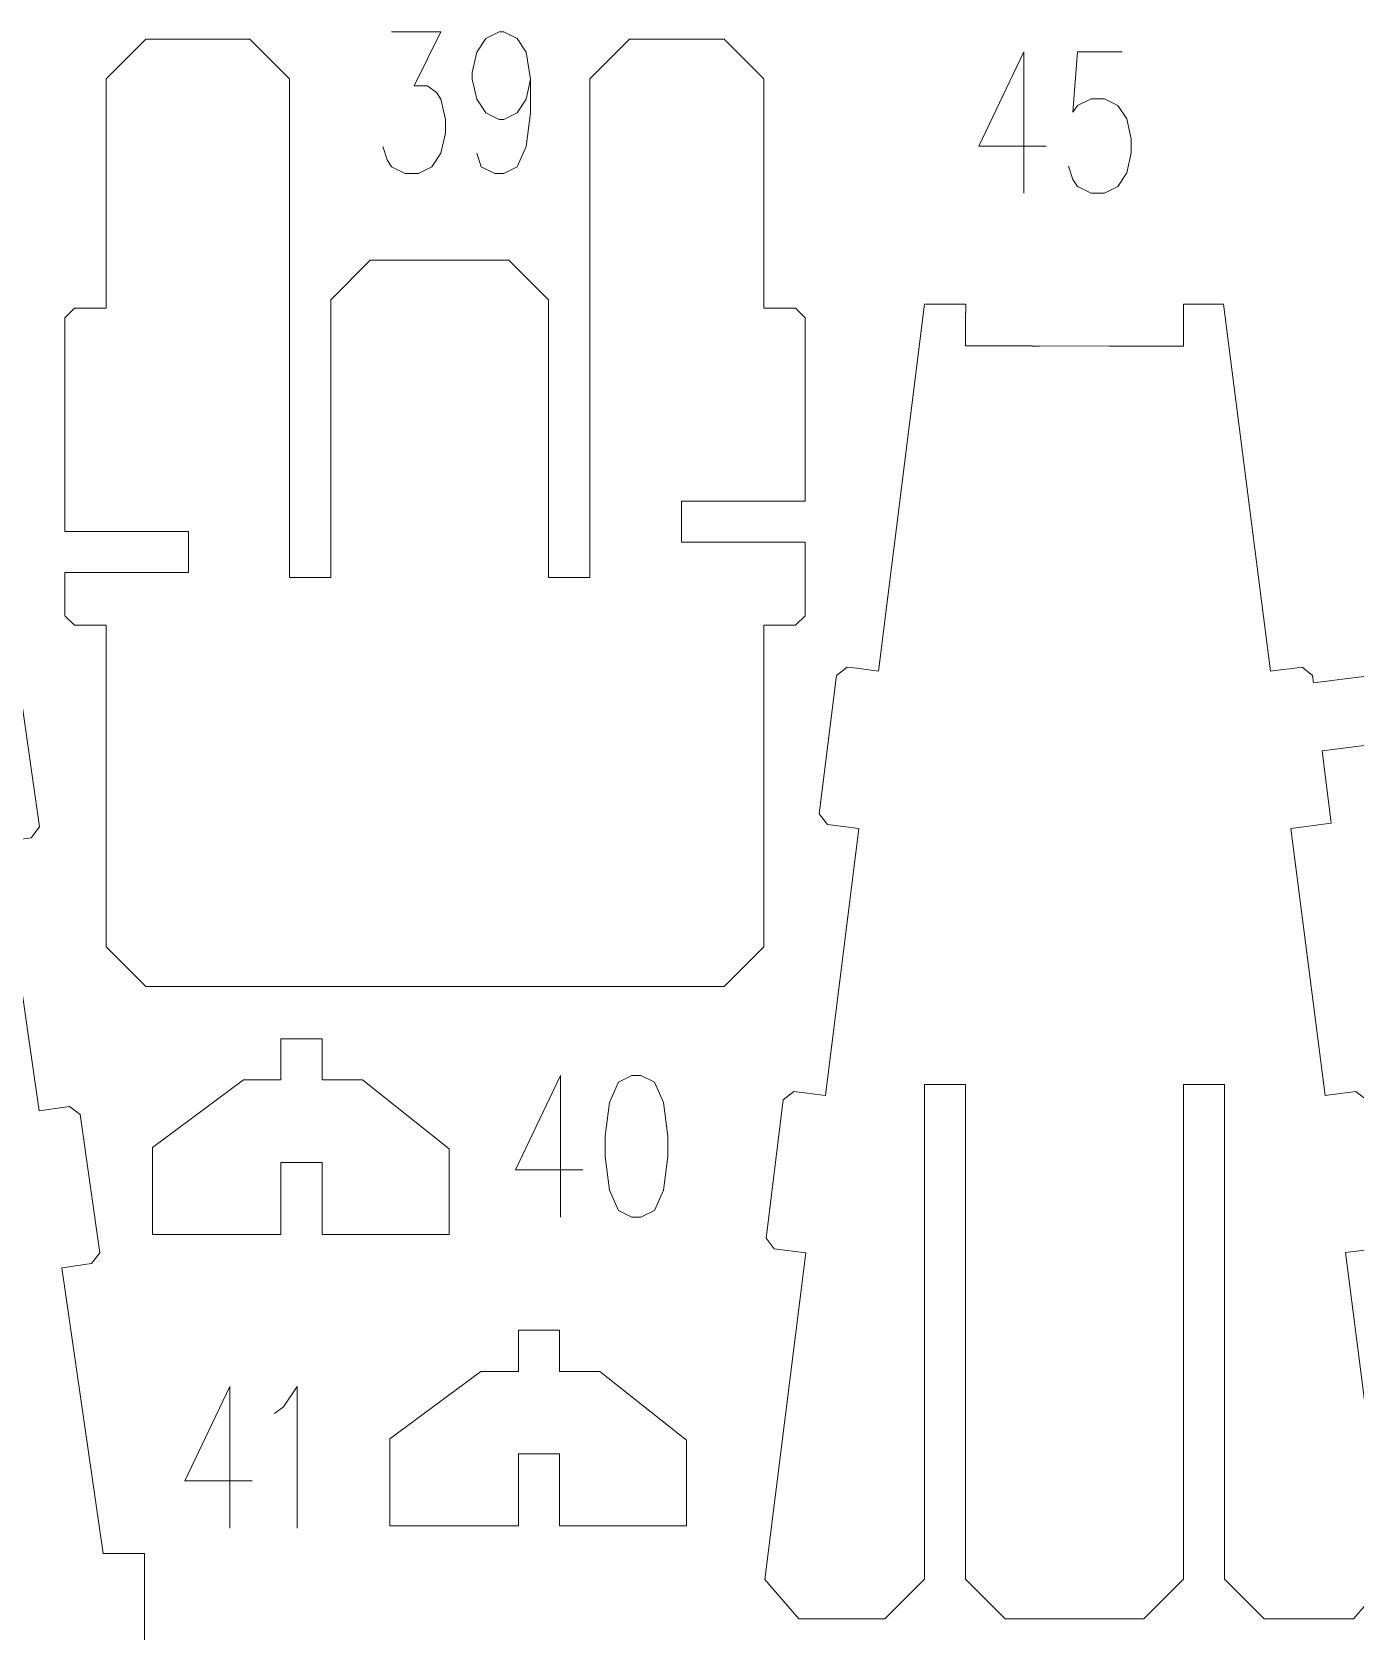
# Model space of a CAD drawing. Header units: millimetres. Extents: x -174 to 177, y -134 to 134.
# Drawn here: x -48.6 to 57.4, y 0.4 to 128.5 of the extents above; entities that cross this region are included whole.
import ezdxf

# ---------------------------------------------------------------- set-up
doc = ezdxf.new("R2010")
doc.units = ezdxf.units.MM
doc.header["$MEASUREMENT"] = 0
doc.layers.add('Layer 1', color=7, linetype='Continuous')

msp = doc.modelspace()

# ---------------------------------------------------------------- linework, layer by layer
at = {"layer": 'Layer 1', "color": 1, "lineweight": 9}
for points, knots in [([(-19.8087, 128.5431), (-19.8087, 128.5431), (-15.8549, 128.5431), (-15.8549, 128.5431), (-15.8549, 128.5431), (-15.8549, 128.5431), (-18.0096, 124.2216), (-18.0096, 124.2216), (-18.0096, 124.2216), (-18.0096, 124.2216), (-16.9323, 124.2216), (-16.9323, 124.2216), (-16.9323, 124.2216), (-16.9323, 124.2216), (-16.2105, 123.6875), (-16.2105, 123.6875), (-16.2105, 123.6875), (-16.2105, 123.6875), (-15.8549, 123.1533), (-15.8549, 123.1533), (-15.8549, 123.1533), (-15.8549, 123.1533), (-15.4994, 121.5348), (-15.4994, 121.5348), (-15.4994, 121.5348), (-15.4994, 121.5348), (-15.4994, 120.4504), (-15.4994, 120.4504), (-15.4994, 120.4504), (-15.4994, 120.4504), (-15.8549, 118.8319), (-15.8549, 118.8319), (-15.8549, 118.8319), (-15.8549, 118.8319), (-16.5767, 117.7474), (-16.5767, 117.7474), (-16.5767, 117.7474), (-16.5767, 117.7474), (-17.6541, 117.2133), (-17.6541, 117.2133), (-17.6541, 117.2133), (-17.6541, 117.2133), (-18.7314, 117.2133), (-18.7314, 117.2133), (-18.7314, 117.2133), (-18.7314, 117.2133), (-19.8087, 117.7474), (-19.8087, 117.7474), (-19.8087, 117.7474), (-19.8087, 117.7474), (-20.1642, 118.2977), (-20.1642, 118.2977), (-20.1642, 118.2977), (-20.1642, 118.2977), (-20.5197, 119.3659), (-20.5197, 119.3659)], [0, 0, 0, 0, 0.06666667, 0.06666667, 0.06666667, 0.06666667, 0.13333333, 0.13333333, 0.13333333, 0.13333333, 0.2, 0.2, 0.2, 0.2, 0.26666667, 0.26666667, 0.26666667, 0.26666667, 0.33333333, 0.33333333, 0.33333333, 0.33333333, 0.4, 0.4, 0.4, 0.4, 0.46666667, 0.46666667, 0.46666667, 0.46666667, 0.53333333, 0.53333333, 0.53333333, 0.53333333, 0.6, 0.6, 0.6, 0.6, 0.66666667, 0.66666667, 0.66666667, 0.66666667, 0.73333333, 0.73333333, 0.73333333, 0.73333333, 0.8, 0.8, 0.8, 0.8, 0.86666667, 0.86666667, 0.86666667, 0.86666667, 1, 1, 1, 1]), ([(-8.6692, 124.7718), (-8.6692, 124.7718), (-9.0355, 123.1533), (-9.0355, 123.1533), (-9.0355, 123.1533), (-9.0355, 123.1533), (-9.7465, 122.0689), (-9.7465, 122.0689), (-9.7465, 122.0689), (-9.7465, 122.0689), (-10.8238, 121.5348), (-10.8238, 121.5348), (-10.8238, 121.5348), (-10.8238, 121.5348), (-11.1901, 121.5348), (-11.1901, 121.5348), (-11.1901, 121.5348), (-11.1901, 121.5348), (-12.2674, 122.0689), (-12.2674, 122.0689), (-12.2674, 122.0689), (-12.2674, 122.0689), (-12.9785, 123.1533), (-12.9785, 123.1533), (-12.9785, 123.1533), (-12.9785, 123.1533), (-13.3448, 124.7718), (-13.3448, 124.7718), (-13.3448, 124.7718), (-13.3448, 124.7718), (-13.3448, 125.306), (-13.3448, 125.306), (-13.3448, 125.306), (-13.3448, 125.306), (-12.9785, 126.9245), (-12.9785, 126.9245), (-12.9785, 126.9245), (-12.9785, 126.9245), (-12.2674, 128.009), (-12.2674, 128.009), (-12.2674, 128.009), (-12.2674, 128.009), (-11.1901, 128.5431), (-11.1901, 128.5431), (-11.1901, 128.5431), (-11.1901, 128.5431), (-10.8238, 128.5431), (-10.8238, 128.5431), (-10.8238, 128.5431), (-10.8238, 128.5431), (-9.7465, 128.009), (-9.7465, 128.009), (-9.7465, 128.009), (-9.7465, 128.009), (-9.0355, 126.9245), (-9.0355, 126.9245), (-9.0355, 126.9245), (-9.0355, 126.9245), (-8.6692, 124.7718), (-8.6692, 124.7718), (-8.6692, 124.7718), (-8.6692, 124.7718), (-8.6692, 122.0689), (-8.6692, 122.0689), (-8.6692, 122.0689), (-8.6692, 122.0689), (-9.0355, 119.3659), (-9.0355, 119.3659), (-9.0355, 119.3659), (-9.0355, 119.3659), (-9.7465, 117.7474), (-9.7465, 117.7474), (-9.7465, 117.7474), (-9.7465, 117.7474), (-10.8238, 117.2133), (-10.8238, 117.2133), (-10.8238, 117.2133), (-10.8238, 117.2133), (-11.5456, 117.2133), (-11.5456, 117.2133), (-11.5456, 117.2133), (-11.5456, 117.2133), (-12.623, 117.7474), (-12.623, 117.7474), (-12.623, 117.7474), (-12.623, 117.7474), (-12.9785, 118.8319), (-12.9785, 118.8319)], [0, 0, 0, 0, 0.04347826, 0.04347826, 0.04347826, 0.04347826, 0.08695652, 0.08695652, 0.08695652, 0.08695652, 0.13043478, 0.13043478, 0.13043478, 0.13043478, 0.17391304, 0.17391304, 0.17391304, 0.17391304, 0.2173913, 0.2173913, 0.2173913, 0.2173913, 0.26086957, 0.26086957, 0.26086957, 0.26086957, 0.30434783, 0.30434783, 0.30434783, 0.30434783, 0.34782609, 0.34782609, 0.34782609, 0.34782609, 0.39130435, 0.39130435, 0.39130435, 0.39130435, 0.43478261, 0.43478261, 0.43478261, 0.43478261, 0.47826087, 0.47826087, 0.47826087, 0.47826087, 0.52173913, 0.52173913, 0.52173913, 0.52173913, 0.56521739, 0.56521739, 0.56521739, 0.56521739, 0.60869565, 0.60869565, 0.60869565, 0.60869565, 0.65217391, 0.65217391, 0.65217391, 0.65217391, 0.69565217, 0.69565217, 0.69565217, 0.69565217, 0.73913043, 0.73913043, 0.73913043, 0.73913043, 0.7826087, 0.7826087, 0.7826087, 0.7826087, 0.82608696, 0.82608696, 0.82608696, 0.82608696, 0.86956522, 0.86956522, 0.86956522, 0.86956522, 0.91304348, 0.91304348, 0.91304348, 0.91304348, 1, 1, 1, 1]), ([(30.8616, 126.9644), (30.8616, 126.9644), (27.2633, 119.4058), (27.2633, 119.4058), (27.2633, 119.4058), (27.2633, 119.4058), (32.6499, 119.4058), (32.6499, 119.4058)], [0, 0, 0, 0, 0.33333333, 0.33333333, 0.33333333, 0.33333333, 1, 1, 1, 1]), ([(38.7584, 126.9644), (38.7584, 126.9644), (35.1709, 126.9644), (35.1709, 126.9644), (35.1709, 126.9644), (35.1709, 126.9644), (34.8046, 122.1088), (34.8046, 122.1088), (34.8046, 122.1088), (34.8046, 122.1088), (35.1709, 122.6429), (35.1709, 122.6429), (35.1709, 122.6429), (35.1709, 122.6429), (36.2482, 123.1932), (36.2482, 123.1932), (36.2482, 123.1932), (36.2482, 123.1932), (37.3256, 123.1932), (37.3256, 123.1932), (37.3256, 123.1932), (37.3256, 123.1932), (38.4028, 122.6429), (38.4028, 122.6429), (38.4028, 122.6429), (38.4028, 122.6429), (39.1139, 121.5746), (39.1139, 121.5746), (39.1139, 121.5746), (39.1139, 121.5746), (39.4802, 119.9561), (39.4802, 119.9561), (39.4802, 119.9561), (39.4802, 119.9561), (39.4802, 118.8717), (39.4802, 118.8717), (39.4802, 118.8717), (39.4802, 118.8717), (39.1139, 117.2531), (39.1139, 117.2531), (39.1139, 117.2531), (39.1139, 117.2531), (38.4028, 116.1687), (38.4028, 116.1687), (38.4028, 116.1687), (38.4028, 116.1687), (37.3256, 115.6346), (37.3256, 115.6346), (37.3256, 115.6346), (37.3256, 115.6346), (36.2482, 115.6346), (36.2482, 115.6346), (36.2482, 115.6346), (36.2482, 115.6346), (35.1709, 116.1687), (35.1709, 116.1687), (35.1709, 116.1687), (35.1709, 116.1687), (34.8046, 116.719), (34.8046, 116.719), (34.8046, 116.719), (34.8046, 116.719), (34.4491, 117.7873), (34.4491, 117.7873)], [0, 0, 0, 0, 0.05882353, 0.05882353, 0.05882353, 0.05882353, 0.11764706, 0.11764706, 0.11764706, 0.11764706, 0.17647059, 0.17647059, 0.17647059, 0.17647059, 0.23529412, 0.23529412, 0.23529412, 0.23529412, 0.29411765, 0.29411765, 0.29411765, 0.29411765, 0.35294118, 0.35294118, 0.35294118, 0.35294118, 0.41176471, 0.41176471, 0.41176471, 0.41176471, 0.47058824, 0.47058824, 0.47058824, 0.47058824, 0.52941176, 0.52941176, 0.52941176, 0.52941176, 0.58823529, 0.58823529, 0.58823529, 0.58823529, 0.64705882, 0.64705882, 0.64705882, 0.64705882, 0.70588235, 0.70588235, 0.70588235, 0.70588235, 0.76470588, 0.76470588, 0.76470588, 0.76470588, 0.82352941, 0.82352941, 0.82352941, 0.82352941, 0.88235294, 0.88235294, 0.88235294, 0.88235294, 1, 1, 1, 1]), ([(-6.2877, 44.9346), (-6.2877, 44.9346), (-9.8751, 37.376), (-9.8751, 37.376), (-9.8751, 37.376), (-9.8751, 37.376), (-4.4885, 37.376), (-4.4885, 37.376)], [0, 0, 0, 0, 0.33333333, 0.33333333, 0.33333333, 0.33333333, 1, 1, 1, 1]), ([(-0.5455, 44.9346), (-0.5455, 44.9346), (-1.6228, 44.4005), (-1.6228, 44.4005), (-1.6228, 44.4005), (-1.6228, 44.4005), (-2.3339, 42.782), (-2.3339, 42.782), (-2.3339, 42.782), (-2.3339, 42.782), (-2.7002, 40.079), (-2.7002, 40.079), (-2.7002, 40.079), (-2.7002, 40.079), (-2.7002, 38.4605), (-2.7002, 38.4605), (-2.7002, 38.4605), (-2.7002, 38.4605), (-2.3339, 35.7575), (-2.3339, 35.7575), (-2.3339, 35.7575), (-2.3339, 35.7575), (-1.6228, 34.139), (-1.6228, 34.139), (-1.6228, 34.139), (-1.6228, 34.139), (-0.5455, 33.6049), (-0.5455, 33.6049), (-0.5455, 33.6049), (-0.5455, 33.6049), (0.1763, 33.6049), (0.1763, 33.6049), (0.1763, 33.6049), (0.1763, 33.6049), (1.2536, 34.139), (1.2536, 34.139), (1.2536, 34.139), (1.2536, 34.139), (1.9754, 35.7575), (1.9754, 35.7575), (1.9754, 35.7575), (1.9754, 35.7575), (2.3309, 38.4605), (2.3309, 38.4605), (2.3309, 38.4605), (2.3309, 38.4605), (2.3309, 40.079), (2.3309, 40.079), (2.3309, 40.079), (2.3309, 40.079), (1.9754, 42.782), (1.9754, 42.782), (1.9754, 42.782), (1.9754, 42.782), (1.2536, 44.4005), (1.2536, 44.4005), (1.2536, 44.4005), (1.2536, 44.4005), (0.1763, 44.9346), (0.1763, 44.9346), (0.1763, 44.9346), (0.1763, 44.9346), (-0.5455, 44.9346), (-0.5455, 44.9346)], [0, 0, 0, 0, 0.05882353, 0.05882353, 0.05882353, 0.05882353, 0.11764706, 0.11764706, 0.11764706, 0.11764706, 0.17647059, 0.17647059, 0.17647059, 0.17647059, 0.23529412, 0.23529412, 0.23529412, 0.23529412, 0.29411765, 0.29411765, 0.29411765, 0.29411765, 0.35294118, 0.35294118, 0.35294118, 0.35294118, 0.41176471, 0.41176471, 0.41176471, 0.41176471, 0.47058824, 0.47058824, 0.47058824, 0.47058824, 0.52941176, 0.52941176, 0.52941176, 0.52941176, 0.58823529, 0.58823529, 0.58823529, 0.58823529, 0.64705882, 0.64705882, 0.64705882, 0.64705882, 0.70588235, 0.70588235, 0.70588235, 0.70588235, 0.76470588, 0.76470588, 0.76470588, 0.76470588, 0.82352941, 0.82352941, 0.82352941, 0.82352941, 0.88235294, 0.88235294, 0.88235294, 0.88235294, 1, 1, 1, 1]), ([(-32.7779, 20.0166), (-32.7779, 20.0166), (-36.3762, 12.458), (-36.3762, 12.458), (-36.3762, 12.458), (-36.3762, 12.458), (-30.9896, 12.458), (-30.9896, 12.458)], [0, 0, 0, 0, 0.33333333, 0.33333333, 0.33333333, 0.33333333, 1, 1, 1, 1]), ([(-29.1904, 17.864), (-29.1904, 17.864), (-28.4686, 18.3981), (-28.4686, 18.3981), (-28.4686, 18.3981), (-28.4686, 18.3981), (-27.3913, 20.0166), (-27.3913, 20.0166), (-27.3913, 20.0166), (-27.3913, 20.0166), (-27.3913, 8.6869), (-27.3913, 8.6869)], [0, 0, 0, 0, 0.25, 0.25, 0.25, 0.25, 0.5, 0.5, 0.5, 0.5, 1, 1, 1, 1])]:
    msp.add_open_spline(points, degree=3, knots=knots, dxfattribs=at)
at = {"layer": 'Layer 1', "lineweight": 9}
for points, knots in [([(-34.6839, 127.9755), (-34.6839, 127.9755), (-39.5158, 127.9755), (-39.5158, 127.9755), (-39.5158, 127.9755), (-39.5158, 127.9755), (-42.6908, 124.8005), (-42.6908, 124.8005), (-42.6908, 124.8005), (-42.6908, 124.8005), (-42.6908, 106.414), (-42.6908, 106.414), (-42.6908, 106.414), (-42.6908, 106.414), (-45.2308, 106.414), (-45.2308, 106.414), (-45.2308, 106.414), (-45.2308, 106.414), (-45.9928, 105.652), (-45.9928, 105.652), (-45.9928, 105.652), (-45.9928, 105.652), (-45.9928, 88.5387), (-45.9928, 88.5387), (-45.9928, 88.5387), (-45.9928, 88.5387), (-44.1441, 88.5387), (-44.1441, 88.5387)], [0, 0, 0, 0, 0.125, 0.125, 0.125, 0.125, 0.25, 0.25, 0.25, 0.25, 0.375, 0.375, 0.375, 0.375, 0.5, 0.5, 0.5, 0.5, 0.625, 0.625, 0.625, 0.625, 0.75, 0.75, 0.75, 0.75, 1, 1, 1, 1]), ([(2.1935, 127.9755), (2.1935, 127.9755), (-0.7559, 127.9755), (-0.7559, 127.9755), (-0.7559, 127.9755), (-0.7559, 127.9755), (-3.9309, 124.8005), (-3.9309, 124.8005), (-3.9309, 124.8005), (-3.9309, 124.8005), (-3.9309, 84.8527), (-3.9309, 84.8527), (-3.9309, 84.8527), (-3.9309, 84.8527), (-7.2329, 84.8527), (-7.2329, 84.8527), (-7.2329, 84.8527), (-7.2329, 84.8527), (-7.2329, 107.085), (-7.2329, 107.085), (-7.2329, 107.085), (-7.2329, 107.085), (-10.4079, 110.26), (-10.4079, 110.26), (-10.4079, 110.26), (-10.4079, 110.26), (-21.5203, 110.26), (-21.5203, 110.26), (-21.5203, 110.26), (-21.5203, 110.26), (-24.6953, 107.085), (-24.6953, 107.085), (-24.6953, 107.085), (-24.6953, 107.085), (-24.6953, 84.8527), (-24.6953, 84.8527), (-24.6953, 84.8527), (-24.6953, 84.8527), (-27.9973, 84.8527), (-27.9973, 84.8527), (-27.9973, 84.8527), (-27.9973, 84.8527), (-27.9973, 124.8005), (-27.9973, 124.8005), (-27.9973, 124.8005), (-27.9973, 124.8005), (-31.1723, 127.9755), (-31.1723, 127.9755), (-31.1723, 127.9755), (-31.1723, 127.9755), (-34.1217, 127.9755), (-34.1217, 127.9755)], [0, 0, 0, 0, 0.07142857, 0.07142857, 0.07142857, 0.07142857, 0.14285714, 0.14285714, 0.14285714, 0.14285714, 0.21428571, 0.21428571, 0.21428571, 0.21428571, 0.28571429, 0.28571429, 0.28571429, 0.28571429, 0.35714286, 0.35714286, 0.35714286, 0.35714286, 0.42857143, 0.42857143, 0.42857143, 0.42857143, 0.5, 0.5, 0.5, 0.5, 0.57142857, 0.57142857, 0.57142857, 0.57142857, 0.64285714, 0.64285714, 0.64285714, 0.64285714, 0.71428571, 0.71428571, 0.71428571, 0.71428571, 0.78571429, 0.78571429, 0.78571429, 0.78571429, 0.85714286, 0.85714286, 0.85714286, 0.85714286, 1, 1, 1, 1]), ([(11.7622, 90.96), (11.7622, 90.96), (13.3298, 90.96), (13.3298, 90.96), (13.3298, 90.96), (13.3298, 90.96), (13.3298, 105.652), (13.3298, 105.652), (13.3298, 105.652), (13.3298, 105.652), (12.5678, 106.414), (12.5678, 106.414), (12.5678, 106.414), (12.5678, 106.414), (10.0278, 106.414), (10.0278, 106.414), (10.0278, 106.414), (10.0278, 106.414), (10.0278, 124.8005), (10.0278, 124.8005), (10.0278, 124.8005), (10.0278, 124.8005), (6.8528, 127.9755), (6.8528, 127.9755), (6.8528, 127.9755), (6.8528, 127.9755), (2.7557, 127.9755), (2.7557, 127.9755)], [0, 0, 0, 0, 0.125, 0.125, 0.125, 0.125, 0.25, 0.25, 0.25, 0.25, 0.375, 0.375, 0.375, 0.375, 0.5, 0.5, 0.5, 0.5, 0.625, 0.625, 0.625, 0.625, 0.75, 0.75, 0.75, 0.75, 1, 1, 1, 1]), ([(-50.7346, -10.4493), (-50.7346, -10.4493), (-33.7904, -10.4493), (-33.7904, -10.4493), (-33.7904, -10.4493), (-33.7904, -10.4493), (-33.0284, -9.6873), (-33.0284, -9.6873), (-33.0284, -9.6873), (-33.0284, -9.6873), (-33.0284, -2.8293), (-33.0284, -2.8293), (-33.0284, -2.8293), (-33.0284, -2.8293), (-33.7904, -2.0673), (-33.7904, -2.0673), (-33.7904, -2.0673), (-33.7904, -2.0673), (-39.6324, -2.0673), (-39.6324, -2.0673), (-39.6324, -2.0673), (-39.6324, -2.0673), (-39.6324, 6.6351), (-39.6324, 6.6351), (-39.6324, 6.6351), (-39.6324, 6.6351), (-42.9344, 6.6351), (-42.9344, 6.6351), (-42.9344, 6.6351), (-42.9344, 6.6351), (-46.2428, 29.5444), (-46.2428, 29.5444), (-46.2428, 29.5444), (-46.2428, 29.5444), (-43.8596, 29.8819), (-43.8596, 29.8819), (-43.8596, 29.8819), (-43.8596, 29.8819), (-43.212, 30.7432), (-43.212, 30.7432), (-43.212, 30.7432), (-43.212, 30.7432), (-44.779, 41.8088), (-44.779, 41.8088), (-44.779, 41.8088), (-44.779, 41.8088), (-45.6403, 42.4564), (-45.6403, 42.4564), (-45.6403, 42.4564), (-45.6403, 42.4564), (-48.058, 42.114), (-48.058, 42.114), (-48.058, 42.114), (-48.058, 42.114), (-51.1673, 63.6441), (-51.1673, 63.6441), (-51.1673, 63.6441), (-51.1673, 63.6441), (-48.6903, 63.9949), (-48.6903, 63.9949), (-48.6903, 63.9949), (-48.6903, 63.9949), (-48.0427, 64.8562), (-48.0427, 64.8562), (-48.0427, 64.8562), (-48.0427, 64.8562), (-49.6097, 75.9218), (-49.6097, 75.9218), (-49.6097, 75.9218), (-49.6097, 75.9218), (-50.471, 76.5694), (-50.471, 76.5694), (-50.471, 76.5694), (-50.471, 76.5694), (-52.9825, 76.2138), (-52.9825, 76.2138), (-52.9825, 76.2138), (-52.9825, 76.2138), (-57.4212, 106.9501), (-57.4212, 106.9501), (-57.4212, 106.9501), (-57.4212, 106.9501), (-60.7232, 106.9501), (-60.7232, 106.9501), (-60.7232, 106.9501), (-60.7232, 106.9501), (-60.7232, 103.6528), (-60.7232, 103.6528), (-60.7232, 103.6528), (-60.7232, 103.6528), (-66.069, 103.6528), (-66.069, 103.6528)], [0, 0, 0, 0, 0.04166667, 0.04166667, 0.04166667, 0.04166667, 0.08333333, 0.08333333, 0.08333333, 0.08333333, 0.125, 0.125, 0.125, 0.125, 0.16666667, 0.16666667, 0.16666667, 0.16666667, 0.20833333, 0.20833333, 0.20833333, 0.20833333, 0.25, 0.25, 0.25, 0.25, 0.29166667, 0.29166667, 0.29166667, 0.29166667, 0.33333333, 0.33333333, 0.33333333, 0.33333333, 0.375, 0.375, 0.375, 0.375, 0.41666667, 0.41666667, 0.41666667, 0.41666667, 0.45833333, 0.45833333, 0.45833333, 0.45833333, 0.5, 0.5, 0.5, 0.5, 0.54166667, 0.54166667, 0.54166667, 0.54166667, 0.58333333, 0.58333333, 0.58333333, 0.58333333, 0.625, 0.625, 0.625, 0.625, 0.66666667, 0.66666667, 0.66666667, 0.66666667, 0.70833333, 0.70833333, 0.70833333, 0.70833333, 0.75, 0.75, 0.75, 0.75, 0.79166667, 0.79166667, 0.79166667, 0.79166667, 0.83333333, 0.83333333, 0.83333333, 0.83333333, 0.875, 0.875, 0.875, 0.875, 0.91666667, 0.91666667, 0.91666667, 0.91666667, 1, 1, 1, 1]), ([(31.542, 103.3891), (31.542, 103.3891), (26.1962, 103.3994), (26.1962, 103.3994), (26.1962, 103.3994), (26.1962, 103.3994), (26.1962, 106.0783), (26.1962, 106.0783), (26.1962, 106.0783), (26.1962, 106.0783), (26.2043, 106.0783), (26.2043, 106.0783), (26.2043, 106.0783), (26.2043, 106.0783), (26.2043, 106.7389), (26.2043, 106.7389), (26.2043, 106.7389), (26.2043, 106.7389), (22.8942, 106.7389), (22.8942, 106.7389), (22.8942, 106.7389), (22.8942, 106.7389), (19.2141, 77.3455), (19.2141, 77.3455), (19.2141, 77.3455), (19.2141, 77.3455), (18.0358, 77.4931), (18.0358, 77.4931)], [0, 0, 0, 0, 0.125, 0.125, 0.125, 0.125, 0.25, 0.25, 0.25, 0.25, 0.375, 0.375, 0.375, 0.375, 0.5, 0.5, 0.5, 0.5, 0.625, 0.625, 0.625, 0.625, 0.75, 0.75, 0.75, 0.75, 1, 1, 1, 1]), ([(51.6243, 77.4617), (51.6243, 77.4617), (50.6445, 77.3389), (50.6445, 77.3389), (50.6445, 77.3389), (50.6445, 77.3389), (46.8593, 106.7389), (46.8593, 106.7389), (46.8593, 106.7389), (46.8593, 106.7389), (43.6586, 106.7389), (43.6586, 106.7389), (43.6586, 106.7389), (43.6586, 106.7389), (43.6586, 103.3656), (43.6586, 103.3656), (43.6586, 103.3656), (43.6586, 103.3656), (38.3128, 103.3759), (38.3128, 103.3759)], [0, 0, 0, 0, 0.16666667, 0.16666667, 0.16666667, 0.16666667, 0.33333333, 0.33333333, 0.33333333, 0.33333333, 0.5, 0.5, 0.5, 0.5, 0.66666667, 0.66666667, 0.66666667, 0.66666667, 1, 1, 1, 1]), ([(-12.9461, 52.0696), (-12.9461, 52.0696), (6.8528, 52.0696), (6.8528, 52.0696), (6.8528, 52.0696), (6.8528, 52.0696), (10.0278, 55.2446), (10.0278, 55.2446), (10.0278, 55.2446), (10.0278, 55.2446), (10.0278, 81.0141), (10.0278, 81.0141), (10.0278, 81.0141), (10.0278, 81.0141), (12.5678, 81.0141), (12.5678, 81.0141), (12.5678, 81.0141), (12.5678, 81.0141), (13.3298, 81.7761), (13.3298, 81.7761), (13.3298, 81.7761), (13.3298, 81.7761), (13.3298, 87.658), (13.3298, 87.658), (13.3298, 87.658), (13.3298, 87.658), (3.4238, 87.658), (3.4238, 87.658), (3.4238, 87.658), (3.4238, 87.658), (3.4238, 90.96), (3.4238, 90.96), (3.4238, 90.96), (3.4238, 90.96), (4.9914, 90.96), (4.9914, 90.96)], [0, 0, 0, 0, 0.1, 0.1, 0.1, 0.1, 0.2, 0.2, 0.2, 0.2, 0.3, 0.3, 0.3, 0.3, 0.4, 0.4, 0.4, 0.4, 0.5, 0.5, 0.5, 0.5, 0.6, 0.6, 0.6, 0.6, 0.7, 0.7, 0.7, 0.7, 0.8, 0.8, 0.8, 0.8, 1, 1, 1, 1]), ([(-37.3733, 88.5387), (-37.3733, 88.5387), (-36.0868, 88.5387), (-36.0868, 88.5387), (-36.0868, 88.5387), (-36.0868, 88.5387), (-36.0868, 85.2456), (-36.0868, 85.2456), (-36.0868, 85.2456), (-36.0868, 85.2456), (-45.9928, 85.2456), (-45.9928, 85.2456), (-45.9928, 85.2456), (-45.9928, 85.2456), (-45.9928, 81.7761), (-45.9928, 81.7761), (-45.9928, 81.7761), (-45.9928, 81.7761), (-45.2308, 81.0141), (-45.2308, 81.0141), (-45.2308, 81.0141), (-45.2308, 81.0141), (-42.6908, 81.0141), (-42.6908, 81.0141), (-42.6908, 81.0141), (-42.6908, 81.0141), (-42.6908, 55.2446), (-42.6908, 55.2446), (-42.6908, 55.2446), (-42.6908, 55.2446), (-39.5158, 52.0696), (-39.5158, 52.0696), (-39.5158, 52.0696), (-39.5158, 52.0696), (-19.7169, 52.0696), (-19.7169, 52.0696)], [0, 0, 0, 0, 0.1, 0.1, 0.1, 0.1, 0.2, 0.2, 0.2, 0.2, 0.3, 0.3, 0.3, 0.3, 0.4, 0.4, 0.4, 0.4, 0.5, 0.5, 0.5, 0.5, 0.6, 0.6, 0.6, 0.6, 0.7, 0.7, 0.7, 0.7, 0.8, 0.8, 0.8, 0.8, 1, 1, 1, 1]), ([(17.478, 77.563), (17.478, 77.563), (16.6967, 77.6609), (16.6967, 77.6609), (16.6967, 77.6609), (16.6967, 77.6609), (15.8459, 76.9995), (15.8459, 76.9995), (15.8459, 76.9995), (15.8459, 76.9995), (14.4567, 65.9101), (14.4567, 65.9101), (14.4567, 65.9101), (14.4567, 65.9101), (15.1181, 65.0593), (15.1181, 65.0593), (15.1181, 65.0593), (15.1181, 65.0593), (17.6363, 64.7439), (17.6363, 64.7439), (17.6363, 64.7439), (17.6363, 64.7439), (14.9566, 43.3412), (14.9566, 43.3412), (14.9566, 43.3412), (14.9566, 43.3412), (12.4371, 43.6568), (12.4371, 43.6568), (12.4371, 43.6568), (12.4371, 43.6568), (11.5863, 42.9954), (11.5863, 42.9954), (11.5863, 42.9954), (11.5863, 42.9954), (10.1972, 31.9061), (10.1972, 31.9061), (10.1972, 31.9061), (10.1972, 31.9061), (10.8586, 31.0553), (10.8586, 31.0553), (10.8586, 31.0553), (10.8586, 31.0553), (13.3789, 30.7396), (13.3789, 30.7396), (13.3789, 30.7396), (13.3789, 30.7396), (10.1009, 4.5582), (10.1009, 4.5582), (10.1009, 4.5582), (10.1009, 4.5582), (12.831, 1.4145), (12.831, 1.4145), (12.831, 1.4145), (12.831, 1.4145), (16.2751, 1.4145), (16.2751, 1.4145)], [0, 0, 0, 0, 0.06666667, 0.06666667, 0.06666667, 0.06666667, 0.13333333, 0.13333333, 0.13333333, 0.13333333, 0.2, 0.2, 0.2, 0.2, 0.26666667, 0.26666667, 0.26666667, 0.26666667, 0.33333333, 0.33333333, 0.33333333, 0.33333333, 0.4, 0.4, 0.4, 0.4, 0.46666667, 0.46666667, 0.46666667, 0.46666667, 0.53333333, 0.53333333, 0.53333333, 0.53333333, 0.6, 0.6, 0.6, 0.6, 0.66666667, 0.66666667, 0.66666667, 0.66666667, 0.73333333, 0.73333333, 0.73333333, 0.73333333, 0.8, 0.8, 0.8, 0.8, 0.86666667, 0.86666667, 0.86666667, 0.86666667, 1, 1, 1, 1]), ([(53.7147, 1.4145), (53.7147, 1.4145), (57.2938, 1.4145), (57.2938, 1.4145), (57.2938, 1.4145), (57.2938, 1.4145), (60.015, 4.5569), (60.015, 4.5569), (60.015, 4.5569), (60.015, 4.5569), (56.6422, 30.7534), (56.6422, 30.7534), (56.6422, 30.7534), (56.6422, 30.7534), (59.0524, 31.0553), (59.0524, 31.0553), (59.0524, 31.0553), (59.0524, 31.0553), (59.7138, 31.9061), (59.7138, 31.9061), (59.7138, 31.9061), (59.7138, 31.9061), (58.3247, 42.9954), (58.3247, 42.9954), (58.3247, 42.9954), (58.3247, 42.9954), (57.4739, 43.6568), (57.4739, 43.6568), (57.4739, 43.6568), (57.4739, 43.6568), (55.0205, 43.3495), (55.0205, 43.3495), (55.0205, 43.3495), (55.0205, 43.3495), (52.2662, 64.7428), (52.2662, 64.7428), (52.2662, 64.7428), (52.2662, 64.7428), (55.4964, 65.1475), (55.4964, 65.1475), (55.4964, 65.1475), (55.4964, 65.1475), (54.7683, 70.9598), (54.7683, 70.9598), (54.7683, 70.9598), (54.7683, 70.9598), (64.6687, 72.2), (64.6687, 72.2), (64.6687, 72.2), (64.6687, 72.2), (64.6687, 74.0557), (64.6687, 74.0557), (64.6687, 74.0557), (64.6687, 74.0557), (67.9889, 74.0557), (67.9889, 74.0557), (67.9889, 74.0557), (67.9889, 74.0557), (67.9889, 77.7314), (67.9889, 77.7314), (67.9889, 77.7314), (67.9889, 77.7314), (64.6687, 77.7314), (64.6687, 77.7314), (64.6687, 77.7314), (64.6687, 77.7314), (54.0861, 76.4058), (54.0861, 76.4058), (54.0861, 76.4058), (54.0861, 76.4058), (54.0126, 76.9929), (54.0126, 76.9929), (54.0126, 76.9929), (54.0126, 76.9929), (53.1618, 77.6543), (53.1618, 77.6543), (53.1618, 77.6543), (53.1618, 77.6543), (52.1821, 77.5316), (52.1821, 77.5316)], [0, 0, 0, 0, 0.04761905, 0.04761905, 0.04761905, 0.04761905, 0.0952381, 0.0952381, 0.0952381, 0.0952381, 0.14285714, 0.14285714, 0.14285714, 0.14285714, 0.19047619, 0.19047619, 0.19047619, 0.19047619, 0.23809524, 0.23809524, 0.23809524, 0.23809524, 0.28571429, 0.28571429, 0.28571429, 0.28571429, 0.33333333, 0.33333333, 0.33333333, 0.33333333, 0.38095238, 0.38095238, 0.38095238, 0.38095238, 0.42857143, 0.42857143, 0.42857143, 0.42857143, 0.47619048, 0.47619048, 0.47619048, 0.47619048, 0.52380952, 0.52380952, 0.52380952, 0.52380952, 0.57142857, 0.57142857, 0.57142857, 0.57142857, 0.61904762, 0.61904762, 0.61904762, 0.61904762, 0.66666667, 0.66666667, 0.66666667, 0.66666667, 0.71428571, 0.71428571, 0.71428571, 0.71428571, 0.76190476, 0.76190476, 0.76190476, 0.76190476, 0.80952381, 0.80952381, 0.80952381, 0.80952381, 0.85714286, 0.85714286, 0.85714286, 0.85714286, 0.9047619, 0.9047619, 0.9047619, 0.9047619, 1, 1, 1, 1]), ([(-25.3796, 46.5146), (-25.3796, 46.5146), (-25.3796, 47.8845), (-25.3796, 47.8845), (-25.3796, 47.8845), (-25.3796, 47.8845), (-28.6816, 47.8845), (-28.6816, 47.8845), (-28.6816, 47.8845), (-28.6816, 47.8845), (-28.6816, 44.5825), (-28.6816, 44.5825), (-28.6816, 44.5825), (-28.6816, 44.5825), (-31.6852, 44.5825), (-31.6852, 44.5825), (-31.6852, 44.5825), (-31.6852, 44.5825), (-38.9771, 39.1705), (-38.9771, 39.1705), (-38.9771, 39.1705), (-38.9771, 39.1705), (-38.9771, 32.2115), (-38.9771, 32.2115), (-38.9771, 32.2115), (-38.9771, 32.2115), (-28.6816, 32.2115), (-28.6816, 32.2115), (-28.6816, 32.2115), (-28.6816, 32.2115), (-28.6816, 35.6125), (-28.6816, 35.6125)], [0, 0, 0, 0, 0.11111111, 0.11111111, 0.11111111, 0.11111111, 0.22222222, 0.22222222, 0.22222222, 0.22222222, 0.33333333, 0.33333333, 0.33333333, 0.33333333, 0.44444444, 0.44444444, 0.44444444, 0.44444444, 0.55555556, 0.55555556, 0.55555556, 0.55555556, 0.66666667, 0.66666667, 0.66666667, 0.66666667, 0.77777778, 0.77777778, 0.77777778, 0.77777778, 1, 1, 1, 1]), ([(-28.6816, 36.1747), (-28.6816, 36.1747), (-28.6816, 37.9786), (-28.6816, 37.9786), (-28.6816, 37.9786), (-28.6816, 37.9786), (-25.3796, 37.9786), (-25.3796, 37.9786), (-25.3796, 37.9786), (-25.3796, 37.9786), (-25.3796, 32.2144), (-25.3796, 32.2144), (-25.3796, 32.2144), (-25.3796, 32.2144), (-15.1914, 32.2144), (-15.1914, 32.2144), (-15.1914, 32.2144), (-15.1914, 32.2144), (-15.1914, 39.0761), (-15.1914, 39.0761), (-15.1914, 39.0761), (-15.1914, 39.0761), (-22.1474, 44.5825), (-22.1474, 44.5825), (-22.1474, 44.5825), (-22.1474, 44.5825), (-25.3796, 44.5825), (-25.3796, 44.5825), (-25.3796, 44.5825), (-25.3796, 44.5825), (-25.3796, 45.9524), (-25.3796, 45.9524)], [0, 0, 0, 0, 0.11111111, 0.11111111, 0.11111111, 0.11111111, 0.22222222, 0.22222222, 0.22222222, 0.22222222, 0.33333333, 0.33333333, 0.33333333, 0.33333333, 0.44444444, 0.44444444, 0.44444444, 0.44444444, 0.55555556, 0.55555556, 0.55555556, 0.55555556, 0.66666667, 0.66666667, 0.66666667, 0.66666667, 0.77777778, 0.77777778, 0.77777778, 0.77777778, 1, 1, 1, 1]), ([(16.8373, 1.4145), (16.8373, 1.4145), (19.7192, 1.4145), (19.7192, 1.4145), (19.7192, 1.4145), (19.7192, 1.4145), (22.8942, 4.5895), (22.8942, 4.5895), (22.8942, 4.5895), (22.8942, 4.5895), (22.8942, 44.2177), (22.8942, 44.2177), (22.8942, 44.2177), (22.8942, 44.2177), (26.1962, 44.2177), (26.1962, 44.2177), (26.1962, 44.2177), (26.1962, 44.2177), (26.1962, 4.5895), (26.1962, 4.5895), (26.1962, 4.5895), (26.1962, 4.5895), (29.3712, 1.4145), (29.3712, 1.4145), (29.3712, 1.4145), (29.3712, 1.4145), (31.542, 1.4145), (31.542, 1.4145)], [0, 0, 0, 0, 0.125, 0.125, 0.125, 0.125, 0.25, 0.25, 0.25, 0.25, 0.375, 0.375, 0.375, 0.375, 0.5, 0.5, 0.5, 0.5, 0.625, 0.625, 0.625, 0.625, 0.75, 0.75, 0.75, 0.75, 1, 1, 1, 1]), ([(38.3128, 1.4145), (38.3128, 1.4145), (40.4836, 1.4145), (40.4836, 1.4145), (40.4836, 1.4145), (40.4836, 1.4145), (43.6586, 4.5895), (43.6586, 4.5895), (43.6586, 4.5895), (43.6586, 4.5895), (43.6586, 44.2177), (43.6586, 44.2177), (43.6586, 44.2177), (43.6586, 44.2177), (46.9606, 44.2177), (46.9606, 44.2177), (46.9606, 44.2177), (46.9606, 44.2177), (46.9606, 4.5895), (46.9606, 4.5895), (46.9606, 4.5895), (46.9606, 4.5895), (50.1356, 1.4145), (50.1356, 1.4145), (50.1356, 1.4145), (50.1356, 1.4145), (53.1525, 1.4145), (53.1525, 1.4145)], [0, 0, 0, 0, 0.125, 0.125, 0.125, 0.125, 0.25, 0.25, 0.25, 0.25, 0.375, 0.375, 0.375, 0.375, 0.5, 0.5, 0.5, 0.5, 0.625, 0.625, 0.625, 0.625, 0.75, 0.75, 0.75, 0.75, 1, 1, 1, 1]), ([(-6.3508, 23.1678), (-6.3508, 23.1678), (-6.3508, 24.5377), (-6.3508, 24.5377), (-6.3508, 24.5377), (-6.3508, 24.5377), (-9.6528, 24.5377), (-9.6528, 24.5377), (-9.6528, 24.5377), (-9.6528, 24.5377), (-9.6528, 21.2357), (-9.6528, 21.2357), (-9.6528, 21.2357), (-9.6528, 21.2357), (-12.6564, 21.2357), (-12.6564, 21.2357), (-12.6564, 21.2357), (-12.6564, 21.2357), (-19.9483, 15.8237), (-19.9483, 15.8237), (-19.9483, 15.8237), (-19.9483, 15.8237), (-19.9483, 8.8647), (-19.9483, 8.8647), (-19.9483, 8.8647), (-19.9483, 8.8647), (-9.6528, 8.8647), (-9.6528, 8.8647), (-9.6528, 8.8647), (-9.6528, 8.8647), (-9.6528, 12.2657), (-9.6528, 12.2657)], [0, 0, 0, 0, 0.11111111, 0.11111111, 0.11111111, 0.11111111, 0.22222222, 0.22222222, 0.22222222, 0.22222222, 0.33333333, 0.33333333, 0.33333333, 0.33333333, 0.44444444, 0.44444444, 0.44444444, 0.44444444, 0.55555556, 0.55555556, 0.55555556, 0.55555556, 0.66666667, 0.66666667, 0.66666667, 0.66666667, 0.77777778, 0.77777778, 0.77777778, 0.77777778, 1, 1, 1, 1]), ([(-9.6528, 12.8279), (-9.6528, 12.8279), (-9.6528, 14.6318), (-9.6528, 14.6318), (-9.6528, 14.6318), (-9.6528, 14.6318), (-6.3508, 14.6318), (-6.3508, 14.6318), (-6.3508, 14.6318), (-6.3508, 14.6318), (-6.3508, 8.8676), (-6.3508, 8.8676), (-6.3508, 8.8676), (-6.3508, 8.8676), (3.8374, 8.8676), (3.8374, 8.8676), (3.8374, 8.8676), (3.8374, 8.8676), (3.8374, 15.7293), (3.8374, 15.7293), (3.8374, 15.7293), (3.8374, 15.7293), (-3.1186, 21.2357), (-3.1186, 21.2357), (-3.1186, 21.2357), (-3.1186, 21.2357), (-6.3508, 21.2357), (-6.3508, 21.2357), (-6.3508, 21.2357), (-6.3508, 21.2357), (-6.3508, 22.6056), (-6.3508, 22.6056)], [0, 0, 0, 0, 0.11111111, 0.11111111, 0.11111111, 0.11111111, 0.22222222, 0.22222222, 0.22222222, 0.22222222, 0.33333333, 0.33333333, 0.33333333, 0.33333333, 0.44444444, 0.44444444, 0.44444444, 0.44444444, 0.55555556, 0.55555556, 0.55555556, 0.55555556, 0.66666667, 0.66666667, 0.66666667, 0.66666667, 0.77777778, 0.77777778, 0.77777778, 0.77777778, 1, 1, 1, 1])]:
    msp.add_open_spline(points, degree=3, knots=knots, dxfattribs=at)
at = {"layer": 'Layer 1', "color": 1, "lineweight": 9}
for points in [[(-34.6839, 127.9755), (-34.6839, 127.9755), (-34.1217, 127.9755), (-34.1217, 127.9755)], [(2.1935, 127.9755), (2.1935, 127.9755), (2.7557, 127.9755), (2.7557, 127.9755)], [(30.8616, 126.9644), (30.8616, 126.9644), (30.8616, 115.6346), (30.8616, 115.6346)], [(31.542, 103.3756), (31.542, 103.3756), (32.1042, 103.3756), (32.1042, 103.3756)], [(37.7506, 103.3756), (37.7506, 103.3756), (38.3128, 103.3756), (38.3128, 103.3756)], [(4.9914, 90.96), (4.9914, 90.96), (5.5536, 90.96), (5.5536, 90.96)], [(11.2, 90.96), (11.2, 90.96), (11.7622, 90.96), (11.7622, 90.96)], [(-44.1441, 88.5387), (-44.1441, 88.5387), (-43.5819, 88.5387), (-43.5819, 88.5387)], [(-37.9355, 88.5387), (-37.9355, 88.5387), (-37.3733, 88.5387), (-37.3733, 88.5387)], [(18.0358, 77.493), (18.0358, 77.493), (17.478, 77.563), (17.478, 77.563)], [(51.6243, 77.4616), (51.6243, 77.4616), (52.1821, 77.5316), (52.1821, 77.5316)], [(-19.7169, 52.0696), (-19.7169, 52.0696), (-19.1547, 52.0696), (-19.1547, 52.0696)], [(-13.5083, 52.0696), (-13.5083, 52.0696), (-12.9461, 52.0696), (-12.9461, 52.0696)], [(-25.3796, 45.9524), (-25.3796, 45.9524), (-25.3796, 46.5146), (-25.3796, 46.5146)], [(-6.2877, 44.9346), (-6.2877, 44.9346), (-6.2877, 33.6049), (-6.2877, 33.6049)], [(-28.6816, 35.6125), (-28.6816, 35.6125), (-28.6816, 36.1747), (-28.6816, 36.1747)], [(-6.3508, 22.6056), (-6.3508, 22.6056), (-6.3508, 23.1678), (-6.3508, 23.1678)], [(-32.7779, 20.0166), (-32.7779, 20.0166), (-32.7779, 8.6869), (-32.7779, 8.6869)], [(-9.6528, 12.2657), (-9.6528, 12.2657), (-9.6528, 12.8279), (-9.6528, 12.8279)], [(16.2751, 1.4145), (16.2751, 1.4145), (16.8373, 1.4145), (16.8373, 1.4145)], [(31.542, 1.4145), (31.542, 1.4145), (32.1042, 1.4145), (32.1042, 1.4145)], [(37.7506, 1.4145), (37.7506, 1.4145), (38.3128, 1.4145), (38.3128, 1.4145)], [(53.1525, 1.4145), (53.1525, 1.4145), (53.7147, 1.4145), (53.7147, 1.4145)]]:
    msp.add_open_spline(points, degree=3, dxfattribs=at)
at = {"layer": 'Layer 1', "lineweight": 9}
for points in [[(37.7506, 103.377), (37.7506, 103.377), (32.1042, 103.388), (32.1042, 103.388)], [(5.5536, 90.96), (5.5536, 90.96), (11.2, 90.96), (11.2, 90.96)], [(-43.5819, 88.5387), (-43.5819, 88.5387), (-37.9355, 88.5387), (-37.9355, 88.5387)], [(-19.1547, 52.0696), (-19.1547, 52.0696), (-13.5083, 52.0696), (-13.5083, 52.0696)], [(32.1042, 1.4145), (32.1042, 1.4145), (37.7506, 1.4145), (37.7506, 1.4145)]]:
    msp.add_open_spline(points, degree=3, dxfattribs=at)

doc.saveas('drawing.dxf')
